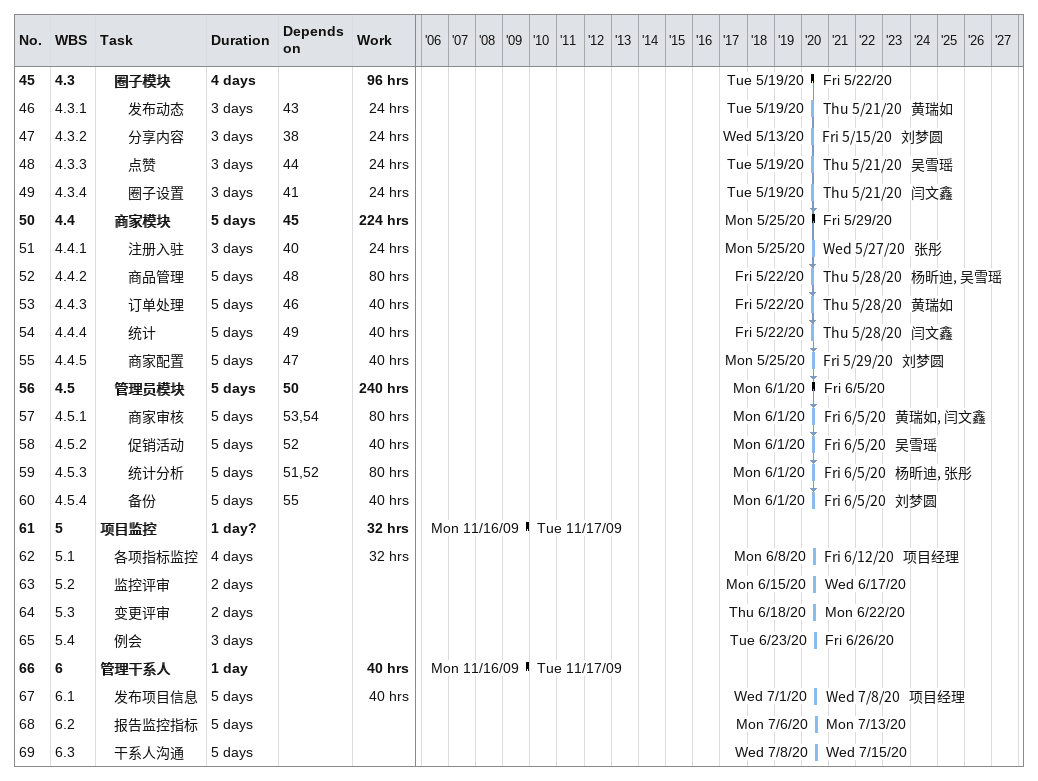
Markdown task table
| ID | WBS | Task | Duration | Start | Finish | Predecessors | Resources | Work (h) |
|---|---|---|---|---|---|---|---|---|
| 45 | 4.3 | **圈子模块** | 4d | 2020-05-19 | 2020-05-22 |  |  | 96 |
| 46 | 4.3.1 | 发布动态 | 3d | 2020-05-19 | 2020-05-21 | 43 | 黄瑞如 | 24 |
| 47 | 4.3.2 | 分享内容 | 3d | 2020-05-13 | 2020-05-15 | 38 | 刘梦圆 | 24 |
| 48 | 4.3.3 | 点赞 | 3d | 2020-05-19 | 2020-05-21 | 44 | 吴雪瑶 | 24 |
| 49 | 4.3.4 | 圈子设置 | 3d | 2020-05-19 | 2020-05-21 | 41 | 闫文鑫 | 24 |
| 50 | 4.4 | **商家模块** | 5d | 2020-05-25 | 2020-05-29 | 45 |  | 224 |
| 51 | 4.4.1 | 注册入驻 | 3d | 2020-05-25 | 2020-05-27 | 40 | 张彤 | 24 |
| 52 | 4.4.2 | 商品管理 | 5d | 2020-05-22 | 2020-05-28 | 48 | 杨昕迪, 吴雪瑶 | 80 |
| 53 | 4.4.3 | 订单处理 | 5d | 2020-05-22 | 2020-05-28 | 46 | 黄瑞如 | 40 |
| 54 | 4.4.4 | 统计 | 5d | 2020-05-22 | 2020-05-28 | 49 | 闫文鑫 | 40 |
| 55 | 4.4.5 | 商家配置 | 5d | 2020-05-25 | 2020-05-29 | 47 | 刘梦圆 | 40 |
| 56 | 4.5 | **管理员模块** | 5d | 2020-06-01 | 2020-06-05 | 50 |  | 240 |
| 57 | 4.5.1 | 商家审核 | 5d | 2020-06-01 | 2020-06-05 | 53, 54 | 黄瑞如, 闫文鑫 | 80 |
| 58 | 4.5.2 | 促销活动 | 5d | 2020-06-01 | 2020-06-05 | 52 | 吴雪瑶 | 40 |
| 59 | 4.5.3 | 统计分析 | 5d | 2020-06-01 | 2020-06-05 | 51, 52 | 杨昕迪, 张彤 | 80 |
| 60 | 4.5.4 | 备份 | 5d | 2020-06-01 | 2020-06-05 | 55 | 刘梦圆 | 40 |
| 61 | 5 | **项目监控** | 1d? | 2009-11-16 | 2009-11-17 |  |  | 32 |
| 62 | 5.1 | 各项指标监控 | 4d | 2020-06-08 | 2020-06-12 |  | 项目经理 | 32 |
| 63 | 5.2 | 监控评审 | 2d | 2020-06-15 | 2020-06-17 |  |  |  |
| 64 | 5.3 | 变更评审 | 2d | 2020-06-18 | 2020-06-22 |  |  |  |
| 65 | 5.4 | 例会 | 3d | 2020-06-23 | 2020-06-26 |  |  |  |
| 66 | 6 | **管理干系人** | 1d | 2009-11-16 | 2009-11-17 |  |  | 40 |
| 67 | 6.1 | 发布项目信息 | 5d | 2020-07-01 | 2020-07-08 |  | 项目经理 | 40 |
| 68 | 6.2 | 报告监控指标 | 5d | 2020-07-06 | 2020-07-13 |  |  |  |
| 69 | 6.3 | 干系人沟通 | 5d | 2020-07-08 | 2020-07-15 |  |  |  |
